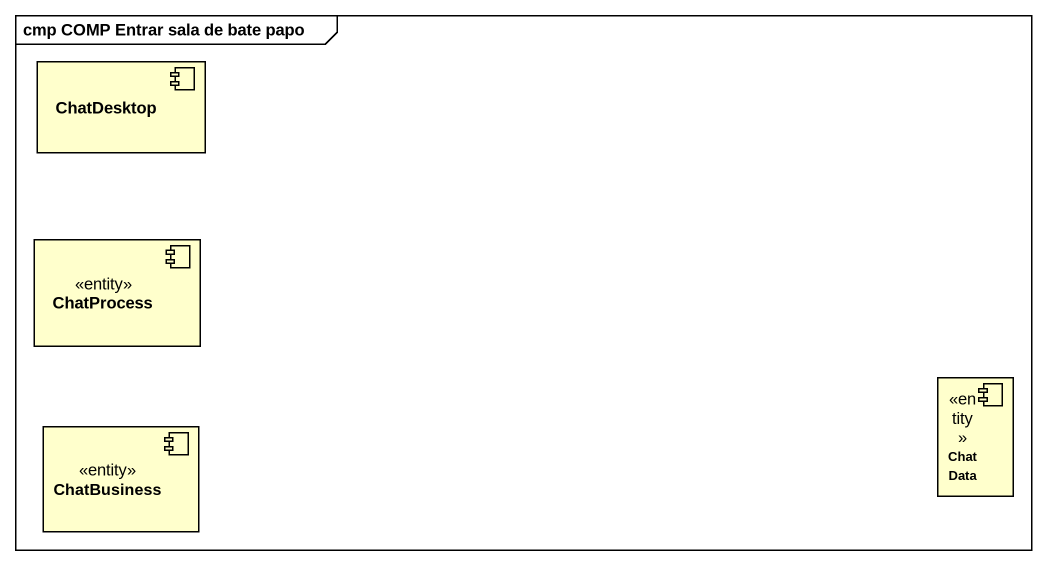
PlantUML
@startuml
mainframe cmp COMP Entrar sala de bate papo
component ChatDesktop
component ChatProcess <<entity>>
component ChatBusiness <<entity>>
component "Chat Data" as Chat_Data <<entity>>
@enduml
